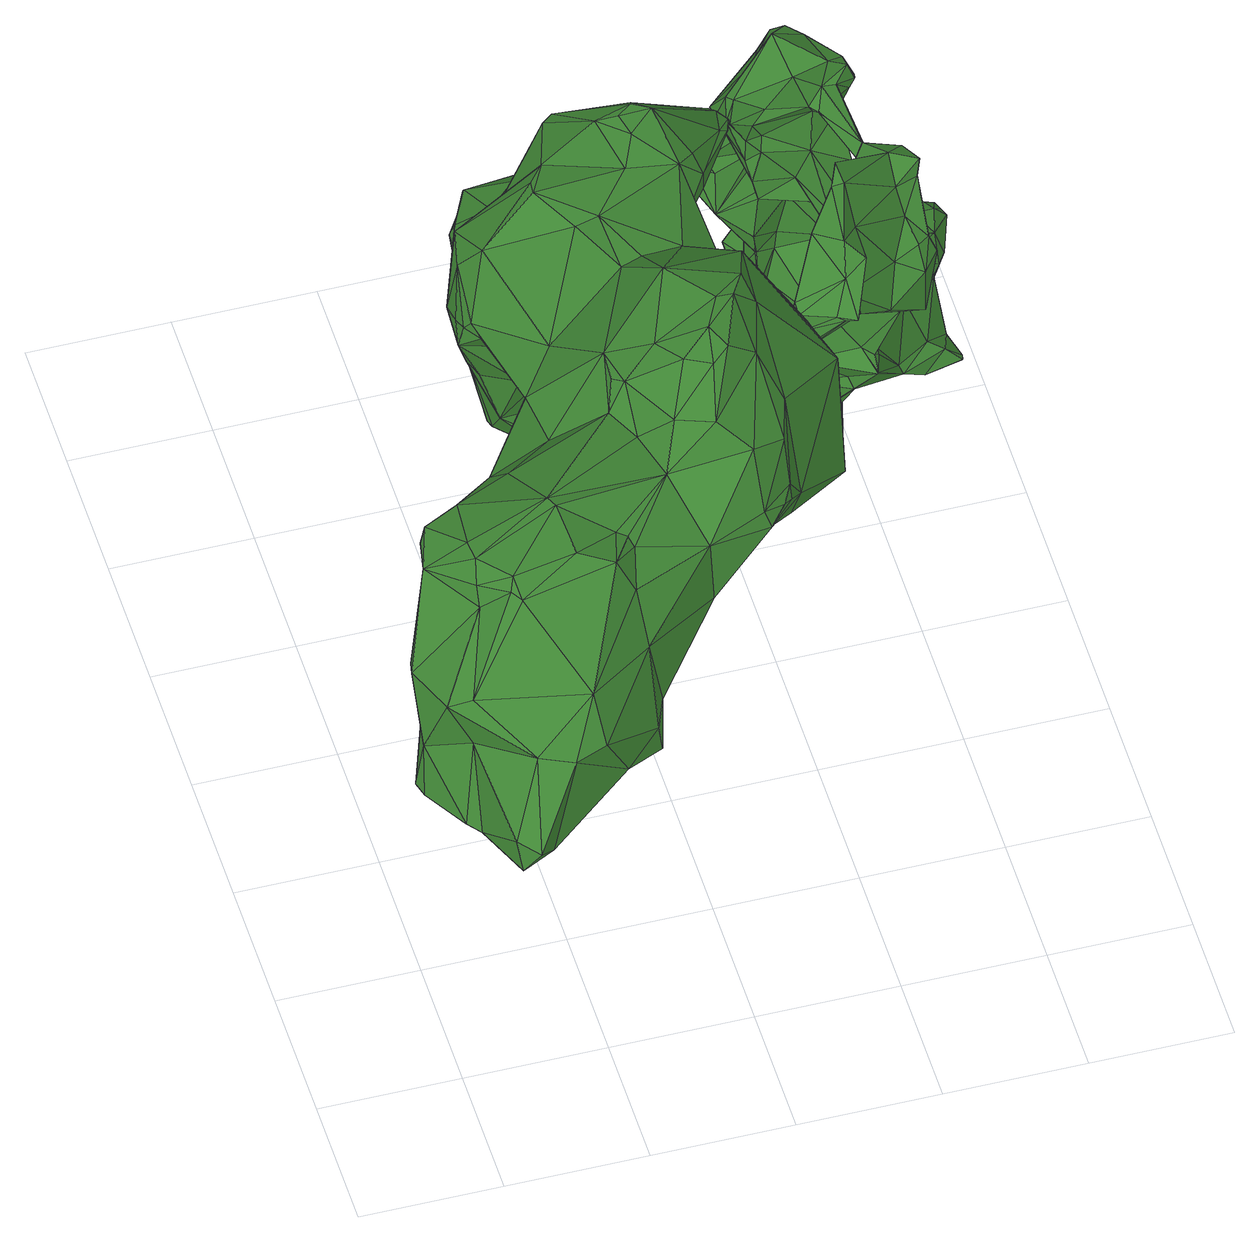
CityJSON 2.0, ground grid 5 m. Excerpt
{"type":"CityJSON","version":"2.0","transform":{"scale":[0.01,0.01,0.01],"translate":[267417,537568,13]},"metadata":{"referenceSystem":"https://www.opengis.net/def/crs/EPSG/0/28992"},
"CityObjects":{
"tree1":{"type":"SolitaryVegetationObject","attributes":{"gtid":80,"crown_width_m":19.41,"crown_median_z":26.27,"crown_r50_m":0.608,"crown_porosity":0.847,"trunk_H_m":13.14,"trunk_DBH_m":1.58,"trunk_radius_m":0.792,"trunk_base_height_m":13.13,"original_gtid":"85"},"geometry":[{"type":"Solid","lod":"3","boundaries":[[[[0,1,2]],[[3,4,5]],[[6,7,8]],[[9,10,11]],[[12,13,14]],[[14,13,15]],[[16,17,18]],[[19,20,21]],[[22,23,24]],[[25,24,23]],[[1,26,27]],[[28,29,30]],[[31,32,33]],[[31,34,32]],[[35,36,37]],[[38,16,39]],[[40,41,42]],[[43,44,45]],[[10,46,47]],[[10,48,46]],[[49,50,51]],[[52,53,41]],[[47,54,55]],[[46,54,47]],[[56,57,58]],[[59,60,61]],[[62,63,33]],[[64,65,66]],[[67,66,65]],[[68,69,70]],[[27,71,1]],[[28,72,29]],[[51,73,49]],[[34,74,75]],[[5,76,77]],[[78,76,5]],[[79,80,81]],[[79,82,80]],[[83,25,84]],[[85,84,25]],[[86,7,87]],[[36,88,89]],[[8,7,90]],[[40,91,50]],[[41,53,42]],[[53,92,42]],[[93,88,94]],[[95,88,93]],[[96,97,98]],[[99,100,101]],[[93,102,95]],[[83,103,86]],[[75,104,105]],[[85,106,107]],[[42,108,109]],[[110,108,42]],[[111,104,112]],[[113,19,57]],[[25,86,114]],[[83,86,25]],[[115,103,116]],[[117,16,18]],[[116,98,72]],[[118,119,120]],[[121,50,122]],[[26,1,123]],[[54,46,48]],[[77,18,17]],[[51,50,91]],[[51,91,109]],[[124,125,126]],[[20,19,127]],[[17,3,77]],[[53,52,120]],[[48,71,54]],[[35,128,22]],[[129,130,131]],[[117,18,77]],[[85,107,84]],[[132,108,110]],[[41,133,134]],[[13,135,15]],[[85,25,100]],[[20,136,137]],[[89,39,36]],[[138,139,131]],[[89,38,39]],[[140,69,141]],[[93,94,126]],[[86,90,7]],[[142,73,109]],[[54,27,55]],[[26,55,27]],[[1,143,2]],[[144,145,146]],[[109,73,51]],[[147,148,149]],[[150,67,151]],[[121,134,133]],[[52,134,152]],[[41,134,52]],[[26,144,55]],[[103,83,116]],[[42,92,110]],[[40,50,121]],[[11,153,127]],[[121,154,134]],[[112,45,155]],[[156,12,157]],[[158,159,115]],[[160,125,124]],[[123,144,26]],[[161,60,152]],[[149,3,17]],[[162,163,164]],[[121,122,165]],[[84,107,79]],[[106,139,107]],[[82,107,139]],[[3,149,148]],[[39,37,36]],[[83,96,116]],[[98,116,96]],[[9,71,48]],[[127,153,136]],[[100,106,85]],[[84,79,96]],[[84,96,83]],[[149,166,147]],[[124,167,168]],[[169,170,171]],[[169,171,172]],[[148,147,4]],[[148,4,3]],[[173,164,174]],[[175,176,111]],[[111,105,104]],[[36,35,88]],[[94,88,35]],[[38,171,16]],[[125,59,126]],[[126,59,93]],[[177,55,146]],[[32,173,174]],[[32,174,62]],[[151,15,150]],[[109,108,142]],[[132,142,108]],[[178,128,39]],[[82,79,107]],[[161,152,154]],[[6,8,151]],[[139,179,82]],[[146,180,177]],[[181,113,44]],[[156,182,183]],[[81,30,97]],[[184,185,160]],[[3,5,77]],[[154,61,161]],[[30,29,98]],[[165,70,169]],[[165,169,89]],[[132,186,166]],[[70,69,140]],[[104,75,74]],[[97,30,98]],[[9,181,143]],[[138,179,139]],[[81,97,79]],[[79,97,96]],[[22,24,185]],[[22,185,184]],[[48,10,9]],[[82,179,80]],[[28,116,72]],[[187,113,57]],[[55,144,146]],[[122,68,70]],[[23,101,100]],[[188,101,23]],[[189,147,186]],[[129,76,78]],[[72,98,29]],[[80,179,190]],[[20,127,136]],[[110,92,191]],[[187,155,113]],[[121,61,154]],[[90,159,8]],[[11,10,47]],[[19,11,127]],[[19,9,11]],[[192,130,175]],[[192,175,111]],[[178,188,22]],[[23,22,188]],[[113,181,19]],[[19,181,9]],[[113,155,44]],[[136,193,137]],[[42,109,91]],[[155,187,194]],[[155,194,112]],[[111,112,194]],[[68,50,141]],[[2,74,0]],[[195,180,146]],[[32,105,196]],[[176,196,105]],[[197,198,199]],[[112,104,74]],[[197,200,119]],[[152,134,154]],[[122,50,68]],[[170,70,140]],[[59,125,160]],[[126,167,124]],[[117,201,188]],[[11,47,153]],[[114,24,25]],[[137,193,180]],[[40,121,133]],[[202,135,13]],[[203,204,198]],[[129,205,175]],[[166,186,147]],[[129,175,206]],[[175,130,206]],[[119,200,92]],[[132,166,142]],[[200,199,207]],[[142,208,73]],[[16,171,17]],[[191,200,207]],[[209,189,132]],[[164,210,174]],[[106,131,139]],[[100,131,106]],[[138,190,179]],[[92,200,191]],[[129,131,100]],[[152,60,52]],[[189,211,64]],[[99,201,76]],[[38,169,172]],[[78,162,196]],[[212,58,213]],[[197,199,200]],[[119,53,120]],[[119,92,53]],[[38,172,171]],[[214,67,65]],[[215,63,145]],[[99,129,100]],[[189,186,132]],[[15,164,150]],[[54,71,27]],[[216,217,158]],[[35,22,218]],[[8,159,217]],[[203,219,185]],[[185,219,160]],[[160,124,184]],[[94,167,126]],[[64,147,189]],[[100,25,23]],[[138,131,130]],[[0,220,1]],[[158,217,159]],[[75,32,34]],[[32,75,105]],[[191,132,110]],[[178,39,16]],[[99,76,129]],[[99,101,188]],[[176,105,111]],[[117,188,178]],[[43,74,2]],[[63,62,210]],[[49,141,50]],[[178,16,117]],[[128,178,22]],[[210,62,174]],[[209,207,199]],[[184,218,22]],[[128,37,39]],[[35,37,128]],[[193,136,153]],[[221,193,153]],[[177,47,55]],[[49,140,141]],[[13,180,195]],[[13,137,180]],[[62,33,32]],[[63,215,33]],[[156,183,137]],[[12,156,137]],[[195,222,13]],[[28,157,116]],[[89,88,95]],[[191,207,132]],[[209,132,207]],[[205,176,175]],[[42,91,40]],[[2,143,43]],[[43,143,181]],[[219,198,197]],[[116,157,115]],[[196,205,78]],[[115,157,158]],[[4,147,223]],[[202,210,164]],[[184,168,218]],[[151,216,15]],[[14,15,216]],[[140,208,149]],[[170,140,149]],[[120,52,60]],[[89,95,165]],[[70,170,169]],[[160,219,59]],[[212,56,58]],[[203,198,219]],[[40,133,41]],[[61,60,161]],[[221,153,47]],[[199,211,209]],[[31,33,0]],[[204,65,198]],[[141,69,68]],[[13,12,137]],[[166,149,208]],[[6,203,185]],[[202,222,210]],[[155,45,44]],[[20,137,183]],[[149,17,171]],[[149,171,170]],[[99,188,201]],[[24,7,6]],[[209,211,189]],[[115,159,90]],[[115,90,103]],[[78,205,129]],[[38,89,169]],[[196,176,205]],[[70,165,122]],[[77,201,117]],[[76,201,77]],[[86,103,90]],[[57,21,213]],[[224,213,21]],[[81,224,30]],[[120,225,118]],[[20,224,21]],[[30,224,28]],[[28,224,183]],[[20,183,224]],[[216,151,217]],[[118,225,219]],[[219,197,118]],[[143,71,9]],[[130,129,206]],[[28,183,182]],[[57,19,21]],[[165,95,61]],[[86,87,114]],[[102,93,59]],[[168,167,94]],[[225,120,60]],[[225,60,59]],[[63,222,145]],[[57,56,187]],[[194,187,56]],[[185,24,6]],[[168,94,35]],[[213,58,57]],[[192,190,130]],[[219,225,59]],[[130,190,138]],[[65,199,198]],[[214,6,151]],[[74,45,112]],[[8,217,151]],[[15,202,164]],[[64,223,147]],[[66,223,64]],[[49,73,208]],[[34,31,74]],[[0,74,31]],[[145,222,146]],[[195,146,222]],[[33,215,220]],[[33,220,0]],[[15,135,202]],[[144,220,145]],[[7,24,87]],[[114,87,24]],[[214,65,204]],[[1,71,143]],[[5,4,223]],[[67,214,151]],[[180,221,177]],[[180,193,221]],[[177,221,47]],[[140,49,208]],[[124,168,184]],[[211,65,64]],[[63,210,222]],[[165,61,121]],[[102,61,95]],[[102,59,61]],[[199,65,211]],[[35,218,168]],[[43,45,74]],[[123,1,220]],[[196,162,173]],[[196,173,32]],[[173,162,164]],[[118,197,119]],[[166,208,142]],[[156,157,182]],[[28,182,157]],[[14,157,12]],[[158,157,216]],[[14,216,157]],[[203,214,204]],[[6,214,203]],[[224,81,212]],[[43,181,44]],[[164,163,150]],[[67,150,163]],[[190,192,212]],[[123,220,144]],[[162,66,163]],[[80,212,81]],[[80,190,212]],[[194,56,212]],[[194,212,111]],[[111,212,192]],[[213,224,212]],[[78,223,66]],[[78,5,223]],[[162,78,66]],[[202,13,222]],[[215,145,220]],[[66,67,163]],[[226,227,228]],[[226,228,229]],[[229,228,230]],[[229,230,231]],[[228,227,232]],[[228,232,230]],[[230,232,233]],[[230,233,231]],[[232,227,234]],[[232,234,233]],[[233,234,235]],[[233,235,231]],[[234,227,236]],[[234,236,235]],[[235,236,237]],[[235,237,231]],[[236,227,238]],[[236,238,237]],[[237,238,239]],[[237,239,231]],[[238,227,240]],[[238,240,239]],[[239,240,241]],[[239,241,231]],[[240,227,242]],[[240,242,241]],[[241,242,243]],[[241,243,231]],[[242,227,244]],[[242,244,243]],[[243,244,245]],[[243,245,231]],[[244,227,246]],[[244,246,245]],[[245,246,247]],[[245,247,231]],[[246,227,248]],[[246,248,247]],[[247,248,249]],[[247,249,231]],[[248,227,250]],[[248,250,249]],[[249,250,251]],[[249,251,231]],[[250,227,252]],[[250,252,251]],[[251,252,253]],[[251,253,231]],[[252,227,254]],[[252,254,253]],[[253,254,255]],[[253,255,231]],[[254,227,256]],[[254,256,255]],[[255,256,257]],[[255,257,231]],[[256,227,258]],[[256,258,257]],[[257,258,259]],[[257,259,231]],[[258,227,260]],[[258,260,259]],[[259,260,261]],[[259,261,231]],[[260,227,262]],[[260,262,261]],[[261,262,263]],[[261,263,231]],[[262,227,264]],[[262,264,263]],[[263,264,265]],[[263,265,231]],[[264,227,266]],[[264,266,265]],[[265,266,267]],[[265,267,231]],[[266,227,268]],[[266,268,267]],[[267,268,269]],[[267,269,231]],[[268,227,270]],[[268,270,269]],[[269,270,271]],[[269,271,231]],[[270,227,272]],[[270,272,271]],[[271,272,273]],[[271,273,231]],[[272,227,274]],[[272,274,273]],[[273,274,275]],[[273,275,231]],[[274,227,226]],[[274,226,275]],[[275,226,229]],[[275,229,231]]]]}]},
"tree2":{"type":"SolitaryVegetationObject","attributes":{"gtid":139,"crown_width_m":11.06,"crown_median_z":24.13,"crown_r50_m":0.47,"crown_porosity":0.875,"trunk_H_m":10.99,"trunk_DBH_m":0.753,"trunk_radius_m":0.377,"trunk_base_height_m":13.14,"original_gtid":"155"},"geometry":[{"type":"Solid","lod":"3","boundaries":[[[[276,277,278]],[[279,280,281]],[[282,283,284]],[[285,286,287]],[[288,289,290]],[[291,292,293]],[[294,295,296]],[[288,290,297]],[[288,297,298]],[[299,300,301]],[[302,303,304]],[[305,306,307]],[[308,309,310]],[[311,312,313]],[[314,315,316]],[[317,282,315]],[[318,319,320]],[[321,322,323]],[[324,325,326]],[[281,280,327]],[[328,329,330]],[[331,293,332]],[[332,333,331]],[[334,335,322]],[[336,337,308]],[[338,339,340]],[[341,342,343]],[[344,345,334]],[[346,347,348]],[[318,349,350]],[[351,347,352]],[[353,354,355]],[[356,355,354]],[[357,354,353]],[[358,341,343]],[[343,359,360]],[[348,347,351]],[[348,361,346]],[[356,354,357]],[[362,363,364]],[[365,366,367]],[[368,369,289]],[[290,289,370]],[[348,371,361]],[[372,373,374]],[[375,352,376]],[[375,376,377]],[[378,379,342]],[[378,342,380]],[[381,353,355]],[[371,348,377]],[[382,383,384]],[[364,385,282]],[[386,387,388]],[[332,293,389]],[[284,315,282]],[[390,391,392]],[[393,394,395]],[[314,316,391]],[[396,397,398]],[[336,399,337]],[[358,400,401]],[[343,402,403]],[[404,405,361]],[[406,361,405]],[[406,346,361]],[[306,407,408]],[[395,312,349]],[[316,315,284]],[[409,410,411]],[[412,295,413]],[[343,403,359]],[[293,343,342]],[[344,322,414]],[[334,322,344]],[[330,415,416]],[[417,319,318]],[[367,418,419]],[[420,421,422]],[[423,424,425]],[[407,426,427]],[[419,428,365]],[[429,409,411]],[[430,409,429]],[[345,431,334]],[[429,411,299]],[[301,429,299]],[[432,399,357]],[[358,433,400]],[[403,400,433]],[[327,280,434]],[[435,291,293]],[[368,289,298]],[[369,370,289]],[[436,437,438]],[[439,440,441]],[[442,410,313]],[[442,313,443]],[[444,413,445]],[[444,391,413]],[[446,327,447]],[[448,449,450]],[[370,369,327]],[[370,327,434]],[[439,379,451]],[[452,387,453]],[[414,333,344]],[[415,454,293]],[[311,313,410]],[[346,406,347]],[[309,455,286]],[[427,456,457]],[[277,458,459]],[[379,439,441]],[[366,325,367]],[[460,419,418]],[[428,419,460]],[[433,358,360]],[[285,461,462]],[[358,380,341]],[[309,286,310]],[[325,324,367]],[[380,451,378]],[[463,320,319]],[[299,464,300]],[[385,383,282]],[[465,466,467]],[[465,467,416]],[[302,468,469]],[[470,471,329]],[[374,373,472]],[[420,422,473]],[[288,298,289]],[[474,475,469]],[[476,477,478]],[[287,455,479]],[[480,481,482]],[[472,483,436]],[[433,360,359]],[[433,359,403]],[[358,343,360]],[[484,427,457]],[[448,300,464]],[[448,464,485]],[[344,332,345]],[[460,450,428]],[[301,450,460]],[[485,464,476]],[[306,408,372]],[[457,456,483]],[[341,380,342]],[[479,279,423]],[[399,486,337]],[[449,481,428]],[[304,469,336]],[[467,439,328]],[[357,399,356]],[[280,279,434]],[[466,465,487]],[[462,461,405]],[[296,488,489]],[[279,489,488]],[[381,490,353]],[[300,450,301]],[[491,308,310]],[[478,492,493]],[[449,448,493]],[[363,436,494]],[[476,493,485]],[[478,493,476]],[[336,469,475]],[[495,297,370]],[[290,370,297]],[[458,396,398]],[[349,318,496]],[[283,497,284]],[[498,447,369]],[[480,366,365]],[[487,323,319]],[[321,323,487]],[[364,317,362]],[[499,326,500]],[[364,282,317]],[[318,350,417]],[[501,502,503]],[[501,503,377]],[[504,476,464]],[[368,298,505]],[[494,436,438]],[[469,468,474]],[[487,465,321]],[[302,469,303]],[[506,507,345]],[[508,277,462]],[[469,304,303]],[[498,490,509]],[[510,511,512]],[[393,512,511]],[[472,436,363]],[[504,477,476]],[[371,377,513]],[[291,435,514]],[[472,373,483]],[[386,388,515]],[[516,383,513]],[[282,383,516]],[[417,517,466]],[[417,515,517]],[[318,320,496]],[[401,400,518]],[[449,493,492]],[[351,352,375]],[[379,388,435]],[[291,425,424]],[[409,311,410]],[[279,281,424]],[[292,424,281]],[[519,506,520]],[[340,521,495]],[[401,471,470]],[[401,518,471]],[[432,353,522]],[[277,508,443]],[[523,324,326]],[[428,450,449]],[[455,309,479]],[[363,524,364]],[[523,510,418]],[[503,525,497]],[[284,526,316]],[[391,316,526]],[[277,500,458]],[[443,500,277]],[[527,431,528]],[[345,528,431]],[[333,332,344]],[[529,530,502]],[[501,529,502]],[[498,369,368]],[[441,388,379]],[[515,388,441]],[[434,279,488]],[[506,345,389]],[[345,332,389]],[[445,294,444]],[[395,350,430]],[[395,430,393]],[[403,518,400]],[[320,453,496]],[[414,321,333]],[[366,531,325]],[[294,532,533]],[[417,350,515]],[[515,350,386]],[[386,350,395]],[[415,330,534]],[[535,287,479]],[[465,333,321]],[[536,287,537]],[[536,537,538]],[[395,349,386]],[[340,495,488]],[[340,488,296]],[[539,285,540]],[[432,541,486]],[[414,322,321]],[[331,416,415]],[[483,484,457]],[[542,543,477]],[[374,472,307]],[[432,486,399]],[[452,453,463]],[[463,453,320]],[[506,389,293]],[[543,544,477]],[[368,522,498]],[[423,535,479]],[[348,351,377]],[[370,488,495]],[[370,434,488]],[[327,369,447]],[[419,365,367]],[[413,391,525]],[[508,405,504]],[[504,405,542]],[[477,504,542]],[[516,513,377]],[[545,539,540]],[[291,424,292]],[[347,406,546]],[[337,547,548]],[[337,486,547]],[[490,498,522]],[[281,520,292]],[[509,520,281]],[[443,313,395]],[[405,461,406]],[[285,406,461]],[[549,475,473]],[[545,550,548]],[[357,353,432]],[[549,422,490]],[[411,442,299]],[[464,299,442]],[[551,532,294]],[[549,490,381]],[[549,473,422]],[[529,541,338]],[[386,349,387]],[[496,387,349]],[[496,453,387]],[[480,426,407]],[[306,552,407]],[[553,407,552]],[[385,384,383]],[[463,323,322]],[[417,487,319]],[[466,487,417]],[[537,554,325]],[[368,505,522]],[[538,537,407]],[[538,532,555]],[[293,292,506]],[[390,314,391]],[[367,324,418]],[[523,418,324]],[[326,499,523]],[[543,542,524]],[[543,524,494]],[[363,494,524]],[[410,442,411]],[[443,508,442]],[[464,442,504]],[[300,448,450]],[[373,372,484]],[[504,442,508]],[[340,412,338]],[[429,301,556]],[[429,556,430]],[[449,438,481]],[[482,481,438]],[[431,527,557]],[[431,557,334]],[[399,336,549]],[[517,440,466]],[[467,466,440]],[[439,467,440]],[[529,352,541]],[[352,546,541]],[[308,548,550]],[[490,522,353]],[[347,546,352]],[[463,319,323]],[[478,544,492]],[[558,501,376]],[[546,547,541]],[[546,548,547]],[[555,536,538]],[[462,559,310]],[[527,473,475]],[[475,474,527]],[[304,560,302]],[[561,396,458]],[[407,427,408]],[[416,331,465]],[[333,465,331]],[[311,409,312]],[[562,420,563]],[[553,390,392]],[[535,561,554]],[[351,375,377]],[[564,388,387]],[[364,524,565]],[[542,405,404]],[[565,524,566]],[[362,567,363]],[[305,363,567]],[[489,279,309]],[[293,342,379]],[[420,473,563]],[[384,385,566]],[[287,286,455]],[[459,560,277]],[[468,527,474]],[[325,554,326]],[[566,568,384]],[[361,568,566]],[[446,447,509]],[[385,565,566]],[[388,397,396]],[[564,387,397]],[[564,397,388]],[[523,511,510]],[[423,279,424]],[[463,569,452]],[[468,398,397]],[[387,452,397]],[[331,415,293]],[[477,544,478]],[[293,379,435]],[[306,372,570]],[[506,519,562]],[[307,570,374]],[[374,570,372]],[[483,373,484]],[[484,372,427]],[[372,408,427]],[[350,312,430]],[[391,444,392]],[[437,436,483]],[[307,306,570]],[[362,317,314]],[[380,358,401]],[[470,451,401]],[[380,401,451]],[[314,317,315]],[[452,569,397]],[[396,571,388]],[[470,328,451]],[[558,376,529]],[[352,529,376]],[[377,376,501]],[[555,532,551]],[[535,423,571]],[[437,482,438]],[[397,569,557]],[[397,557,468]],[[425,571,423]],[[494,438,492]],[[543,494,492]],[[449,492,438]],[[567,552,305]],[[521,522,505]],[[456,426,480]],[[479,309,279]],[[296,489,545]],[[296,545,540]],[[276,559,277]],[[505,298,297]],[[500,326,554]],[[301,460,572]],[[512,572,510]],[[500,554,561]],[[513,382,371]],[[382,384,568]],[[499,394,511]],[[500,394,499]],[[371,382,568]],[[361,371,568]],[[566,524,404]],[[556,572,512]],[[301,572,556]],[[399,549,381]],[[399,381,356]],[[549,336,475]],[[356,381,355]],[[413,502,530]],[[546,539,545]],[[413,295,445]],[[545,548,546]],[[413,530,412]],[[338,412,530]],[[305,307,472]],[[459,302,560]],[[305,472,363]],[[462,277,559]],[[427,426,456]],[[539,406,285]],[[345,507,528]],[[557,335,334]],[[535,571,561]],[[396,561,571]],[[480,407,366]],[[558,529,501]],[[329,471,534]],[[338,530,529]],[[497,526,284]],[[391,526,497]],[[505,297,521]],[[521,297,495]],[[428,481,365]],[[480,365,481]],[[405,508,462]],[[485,493,448]],[[406,539,546]],[[296,295,340]],[[412,340,295]],[[538,407,533]],[[553,533,407]],[[392,533,553]],[[557,527,468]],[[338,541,339]],[[395,313,312]],[[409,430,312]],[[308,337,548]],[[533,532,538]],[[350,349,312]],[[294,533,392]],[[444,294,392]],[[534,454,415]],[[535,554,287]],[[537,287,554]],[[497,525,391]],[[551,540,555]],[[551,296,540]],[[507,573,528]],[[506,573,507]],[[562,573,506]],[[292,520,506]],[[569,463,322]],[[569,322,335]],[[557,569,335]],[[310,559,491]],[[491,559,276]],[[398,459,458]],[[302,459,468]],[[398,468,459]],[[285,462,310]],[[327,446,281]],[[305,552,306]],[[562,563,573]],[[528,573,563]],[[502,525,503]],[[537,325,531]],[[537,531,407]],[[413,525,502]],[[435,388,514]],[[285,287,536]],[[285,536,540]],[[555,540,536]],[[571,514,388]],[[366,407,531]],[[470,329,328]],[[483,456,437]],[[379,378,451]],[[560,304,278]],[[491,276,278]],[[534,402,343]],[[527,563,473]],[[528,563,527]],[[567,390,553]],[[362,390,567]],[[482,437,456]],[[480,482,456]],[[362,314,390]],[[343,454,534]],[[293,454,343]],[[541,547,486]],[[490,574,509]],[[545,489,550]],[[550,309,308]],[[550,489,309]],[[509,447,498]],[[519,421,420]],[[562,519,420]],[[294,445,295]],[[519,520,574]],[[509,574,520]],[[519,574,421]],[[421,574,422]],[[422,574,490]],[[503,497,516]],[[503,516,377]],[[497,283,516]],[[516,283,282]],[[364,565,385]],[[556,512,393]],[[556,393,430]],[[416,328,330]],[[467,328,416]],[[404,361,566]],[[451,328,439]],[[534,330,329]],[[513,383,382]],[[517,515,440]],[[441,440,515]],[[418,572,460]],[[443,395,394]],[[418,510,572]],[[499,511,523]],[[393,511,394]],[[443,394,500]],[[500,561,458]],[[560,278,277]],[[541,432,339]],[[521,340,339]],[[522,521,339]],[[522,339,432]],[[567,553,552]],[[551,294,575]],[[509,281,446]],[[296,575,294]],[[551,575,296]],[[403,402,518]],[[471,518,402]],[[471,402,534]],[[524,576,404]],[[404,576,542]],[[524,542,576]],[[291,514,425]],[[571,425,514]],[[543,492,544]],[[285,310,286]],[[336,278,304]],[[336,308,278]],[[308,491,278]],[[577,578,579]],[[577,579,580]],[[580,579,581]],[[580,581,582]],[[579,578,583]],[[579,583,581]],[[581,583,584]],[[581,584,582]],[[583,578,585]],[[583,585,584]],[[584,585,586]],[[584,586,582]],[[585,578,587]],[[585,587,586]],[[586,587,588]],[[586,588,582]],[[587,578,589]],[[587,589,588]],[[588,589,590]],[[588,590,582]],[[589,578,591]],[[589,591,590]],[[590,591,592]],[[590,592,582]],[[591,578,593]],[[591,593,592]],[[592,593,594]],[[592,594,582]],[[593,578,595]],[[593,595,594]],[[594,595,596]],[[594,596,582]],[[595,578,597]],[[595,597,596]],[[596,597,598]],[[596,598,582]],[[597,578,599]],[[597,599,598]],[[598,599,600]],[[598,600,582]],[[599,578,601]],[[599,601,600]],[[600,601,602]],[[600,602,582]],[[601,578,603]],[[601,603,602]],[[602,603,604]],[[602,604,582]],[[603,578,605]],[[603,605,604]],[[604,605,606]],[[604,606,582]],[[605,578,607]],[[605,607,606]],[[606,607,608]],[[606,608,582]],[[607,578,609]],[[607,609,608]],[[608,609,610]],[[608,610,582]],[[609,578,611]],[[609,611,610]],[[610,611,612]],[[610,612,582]],[[611,578,613]],[[611,613,612]],[[612,613,614]],[[612,614,582]],[[613,578,615]],[[613,615,614]],[[614,615,616]],[[614,616,582]],[[615,578,617]],[[615,617,616]],[[616,617,618]],[[616,618,582]],[[617,578,619]],[[617,619,618]],[[618,619,620]],[[618,620,582]],[[619,578,621]],[[619,621,620]],[[620,621,622]],[[620,622,582]],[[621,578,623]],[[621,623,622]],[[622,623,624]],[[622,624,582]],[[623,578,625]],[[623,625,624]],[[624,625,626]],[[624,626,582]],[[625,578,577]],[[625,577,626]],[[626,577,580]],[[626,580,582]]]]}]}
},
"vertices":[
[39,762,1223],[26,560,1037],[21,687,1260],[620,2241,1431],[585,2041,1349],[603,2011,1397],[1165,1750,1599],[1466,1529,1594],[1235,1374,1395],[322,231,1235],[279,22,994],[444,189,1219],[920,779,1252],[723,809,1223],[1060,1029,1363],[846,1192,1395],[943,2364,1695],[653,2390,1430],[885,2290,1703],[536,307,1405],[777,488,1370],[762,587,1549],[1369,2205,1741],[1270,1816,1780],[1392,1778,1705],[1414,1609,1931],[24,540,819],[121,384,814],[1280,776,1501],[1338,830,1538],[1258,788,1570],[193,965,1192],[360,1174,1450],[200,1006,1122],[150,1035,1490],[1341,2436,1780],[1281,2477,1773],[1227,2440,1769],[1017,2606,1624],[1153,2462,1745],[1079,2750,588],[1234,2758,591],[1174,2332,421],[251,677,1522],[341,611,1639],[251,714,1591],[227,62,891],[354,145,867],[207,79,1021],[741,2765,991],[935,2793,612],[826,2666,652],[1370,2461,764],[1218,2327,432],[162,332,813],[291,387,738],[741,756,1659],[705,622,1665],[777,737,1647],[1363,2445,1305],[1406,2630,906],[1226,2674,1150],[378,1116,1047],[206,1084,895],[735,2059,1194],[940,2002,1268],[790,1644,1340],[905,1598,1244],[940,2899,957],[821,2880,1062],[823,2878,1068],[165,450,1127],[1374,863,1520],[754,2574,696],[124,909,1503],[171,1055,1542],[788,1723,1536],[687,2174,1557],[664,1577,1472],[1336,1163,1929],[1134,937,1888],[1243,869,1793],[1236,1147,2011],[1653,1299,1661],[1393,1365,1949],[1363,1437,2018],[1631,1516,1583],[1616,1553,1580],[1346,2706,1520],[1057,2643,1617],[1532,1174,1278],[915,2482,544],[1190,2285,428],[1590,2632,1495],[1595,2554,1563],[1347,2705,1437],[1405,1060,1789],[1364,925,1750],[1372,879,1576],[1067,1838,1716],[1132,1566,1978],[1137,1838,1748],[1403,2666,1388],[1633,1137,1285],[261,862,1643],[287,1076,1591],[1251,1345,2037],[1311,1347,2030],[776,2369,464],[769,2404,454],[931,2165,495],[543,891,1744],[267,777,1652],[372,581,1623],[1621,1555,1587],[1434,1081,1204],[1423,930,1462],[879,2239,1714],[1244,2322,921],[1154,2225,740],[1363,2445,768],[1187,2817,906],[959,2897,959],[10,598,816],[1602,2437,1590],[1598,2440,1573],[1624,2497,1567],[557,219,1240],[1248,2356,1765],[886,1413,1798],[908,1241,1835],[1029,1302,1918],[748,2173,717],[1230,2764,595],[1315,2741,819],[530,1074,1187],[777,374,1096],[830,510,1077],[1091,1171,1962],[1194,1234,2024],[751,2732,1073],[786,2824,1013],[715,2486,721],[80,466,1307],[159,730,741],[181,1051,864],[448,687,774],[573,2065,1242],[584,2135,1286],[614,2344,1121],[880,1560,1280],[1170,1388,1345],[1416,2664,879],[653,298,1012],[1360,2728,868],[357,646,1676],[1047,749,1273],[1060,839,1275],[1233,1140,1073],[1237,1199,1088],[1457,2226,1572],[1400,2688,886],[657,1506,1370],[829,1590,1297],[712,1386,1327],[1052,2802,1183],[650,2232,962],[1621,2499,1574],[1569,2422,1615],[950,2737,1220],[856,2673,1180],[770,2413,1397],[931,2411,1356],[652,1388,1365],[483,1141,1045],[848,1223,1717],[484,1150,1608],[624,408,953],[1195,2244,1730],[1173,1103,1988],[745,526,963],[160,435,1350],[1072,750,1284],[1061,701,1299],[1456,2218,1651],[1346,2070,1591],[672,2153,973],[582,670,1698],[1059,2085,1707],[785,2062,1004],[1015,1023,1845],[987,2154,525],[914,1112,1698],[797,392,970],[559,846,1750],[572,790,898],[441,1225,1523],[1094,2263,1014],[1115,2196,1266],[923,2110,975],[1097,2186,725],[976,2074,1692],[507,1138,1020],[1202,2106,1545],[945,2004,1274],[682,1360,1487],[877,1293,1800],[1068,2180,730],[738,2516,962],[875,2084,975],[500,1143,1017],[861,2061,1072],[964,930,1692],[789,703,1629],[988,1728,1448],[145,1019,902],[1181,1196,1159],[1214,1205,1110],[1429,2261,1715],[1274,2270,1309],[115,882,911],[664,379,946],[470,1009,999],[633,1997,1326],[1052,717,1539],[1248,2452,1090],[954,1526,12],[875,1525,13],[951,1546,12],[962,1535,1326],[959,1555,1326],[883,1534,1326],[943,1565,12],[951,1574,1326],[931,1581,12],[939,1591,1326],[914,1594,12],[922,1603,1326],[895,1602,12],[903,1611,1326],[874,1604,12],[882,1613,1326],[854,1601,13],[862,1610,1326],[835,1593,13],[843,1603,1326],[819,1581,13],[827,1590,1326],[806,1564,13],[814,1573,1327],[798,1545,13],[806,1554,1327],[796,1524,13],[804,1534,1327],[799,1504,14],[807,1513,1327],[807,1485,14],[815,1494,1327],[819,1469,14],[827,1478,1327],[836,1456,14],[844,1465,1327],[855,1448,14],[863,1458,1327],[876,1446,13],[884,1455,1327],[896,1449,13],[904,1458,1327],[915,1457,13],[923,1466,1327],[931,1469,13],[939,1479,1327],[944,1486,13],[952,1495,1326],[952,1505,13],[960,1514,1326],
[2103,2339,1131],[2033,2461,1289],[2223,2302,1178],[1846,2068,959],[1694,1963,928],[1710,1949,945],[1810,2866,572],[1810,2862,569],[1758,2851,559],[2002,2486,1021],[2014,2291,1114],[1951,2448,1120],[1714,2019,473],[1715,1981,563],[1710,2019,476],[1803,1949,1221],[1805,1956,1144],[1855,1729,1365],[1731,2518,698],[1887,2305,699],[1888,2304,704],[1743,2034,513],[1754,2016,518],[1960,2779,1589],[1910,2837,1588],[1851,2782,1624],[2245,2218,1247],[2271,2231,1221],[2266,2289,1193],[1611,2885,952],[1558,2855,948],[1575,2929,938],[2202,2278,978],[2015,2167,1030],[2125,2322,1030],[2050,2485,1660],[1973,2439,1700],[2029,2480,1625],[1687,2804,632],[1756,2854,563],[1692,2779,616],[1781,2863,586],[2111,2135,1683],[2144,2037,1713],[2138,2064,1672],[2059,1914,1587],[2126,1866,1518],[2129,2014,1656],[1689,2535,1311],[1706,2511,1230],[1740,2520,1352],[1709,1952,842],[1773,1620,1676],[1723,1547,1579],[1783,1508,1588],[1784,1657,1556],[1953,1710,1372],[1993,1807,1495],[2151,1852,1455],[2135,1873,1465],[2239,2248,971],[2212,2250,721],[1999,2349,692],[1971,2163,751],[1881,2270,679],[1528,1604,1394],[1633,1595,1412],[1635,1591,1409],[2093,1785,1439],[2092,1782,1259],[2172,2681,803],[2176,2636,784],[2167,2676,779],[1994,2187,1674],[1991,2186,1678],[2142,2632,774],[2061,2451,735],[2147,1979,714],[2286,2024,697],[2288,2024,701],[2293,2045,698],[2275,2072,681],[1498,1601,1368],[1487,1565,1339],[1470,1593,1319],[2146,2693,801],[1805,2858,737],[1821,2816,888],[1835,2876,737],[1648,2716,1313],[1741,2618,1193],[1657,2673,1321],[1795,1985,576],[1707,1962,626],[1684,2001,644],[2061,2810,709],[1522,2927,969],[1545,2960,950],[1546,2961,946],[2055,2621,794],[1990,2635,785],[2043,2736,720],[1610,1596,1497],[1699,1856,1522],[1537,1596,1426],[2230,2032,761],[2055,2833,706],[2043,2875,707],[2047,2878,709],[2024,2877,725],[1991,2092,1622],[2036,2062,1589],[1891,1991,1428],[1933,1720,1358],[1732,2690,667],[1689,2682,619],[1717,2657,664],[1872,2414,1647],[1901,2473,1557],[1900,2390,1638],[2019,2117,1273],[2028,2023,1327],[2058,2110,1277],[2263,2135,714],[1507,1567,1391],[1536,1591,1428],[1610,1581,1422],[1494,1543,1361],[2006,2710,812],[2054,2641,1048],[2116,2590,862],[1613,2624,978],[1555,2855,952],[2026,2491,1727],[2053,2502,1660],[2034,2581,1670],[1901,2303,691],[1740,2517,610],[2084,1835,1520],[1801,1566,1587],[1852,1653,1718],[2050,2084,1719],[1634,2567,1488],[1639,2727,1338],[1966,1907,972],[1961,1888,969],[2052,1966,804],[1872,2156,1148],[1804,1960,1145],[1807,1972,1198],[1660,2800,978],[1601,2850,975],[1634,2768,1346],[1983,2571,1674],[1924,2441,1704],[2115,1860,1268],[2128,2184,743],[1468,1592,1324],[1649,2023,867],[1749,1903,1387],[1799,2937,1070],[1797,2936,1075],[1894,2958,1119],[1705,1793,1736],[1808,1915,1805],[1748,1899,1652],[1992,2645,1526],[1990,2486,1522],[1718,2545,657],[1732,2511,626],[1868,1934,839],[1883,1911,797],[1893,2949,1455],[1844,2939,1379],[1792,2808,1467],[1602,1637,1590],[2071,2043,1598],[2105,2089,1645],[1749,1651,1542],[1989,2247,1113],[1644,2863,987],[1631,2891,984],[1966,2299,1284],[2178,2235,1227],[1660,2668,1493],[2020,2524,1075],[2023,2509,1090],[2130,2017,1653],[2062,2823,1381],[1856,1798,1717],[1851,1912,1812],[1790,1702,1769],[2213,2099,1265],[2287,2212,1209],[1605,1598,1570],[1609,1590,1498],[1663,2915,984],[2098,2058,1012],[2238,2071,1188],[2211,2109,1024],[2080,2880,1319],[2031,2885,1120],[1980,3003,1116],[1910,2192,1136],[1771,2715,1145],[1871,2782,1284],[1816,2861,1094],[1660,2914,987],[1524,2929,970],[2076,2906,1357],[2178,2228,720],[2046,1978,1665],[1803,2126,727],[1978,2151,832],[2064,1948,777],[2160,2313,1029],[1947,3000,1123],[2009,2908,1316],[1825,2926,1068],[1798,2140,657],[2110,2136,1677],[1778,2729,625],[1887,1913,794],[1745,2534,1420],[1899,2483,1353],[1813,2607,688],[1801,2598,661],[1789,2670,652],[2080,2766,1290],[1817,2056,605],[2011,1803,1251],[2052,1812,1241],[2035,2574,1299],[1939,1816,954],[1629,2503,1540],[1708,2514,1498],[1757,2538,1539],[2023,2824,709],[1857,1955,1336],[1857,1990,1660],[1943,2810,716],[1837,1972,1854],[1570,1574,1421],[1944,1876,984],[1906,1903,1001],[1828,2134,641],[1928,2075,727],[1689,2527,1417],[1835,2811,885],[1759,2651,636],[1743,2757,613],[2203,2007,1210],[2078,1835,1240],[2033,2425,710],[1986,2398,717],[1723,2525,1157],[1729,2535,853],[1725,2539,852],[1748,1534,1568],[1884,2228,1252],[1834,2538,1097],[1725,2507,1143],[1710,2508,961],[2002,2489,898],[1967,2498,903],[2056,2346,679],[1954,2773,1087],[1950,2922,1098],[1977,3001,1113],[2009,2323,755],[2063,2449,739],[2169,2266,724],[2168,2268,729],[2176,2056,787],[2094,2199,772],[1796,2559,827],[1661,2800,972],[1724,2661,927],[1853,2507,1210],[1801,2555,912],[1877,2622,1572],[2064,1967,1316],[1973,2621,797],[2064,2375,1104],[2227,2293,1206],[1900,2252,1294],[1924,1905,994],[2087,2006,1205],[1926,1969,1416],[1998,2865,749],[2027,2809,769],[1797,2792,891],[2057,2834,711],[2101,1904,1496],[1555,2945,938],[1931,2007,1310],[1677,2629,1513],[1947,2054,1151],[1942,1818,957],[1762,2541,700],[1936,2593,961],[1963,2326,14],[1925,2325,14],[1961,2335,14],[1951,2309,1114],[1949,2319,1114],[1913,2308,1113],[1957,2344,15],[1945,2328,1114],[1951,2352,15],[1939,2335,1114],[1943,2358,15],[1931,2341,1114],[1934,2362,15],[1922,2345,1114],[1924,2363,14],[1912,2346,1114],[1915,2361,14],[1903,2344,1114],[1906,2357,14],[1894,2341,1114],[1898,2351,14],[1886,2334,1113],[1892,2343,14],[1880,2327,1113],[1889,2334,14],[1877,2318,1113],[1887,2324,14],[1875,2308,1113],[1889,2315,13],[1877,2298,1113],[1893,2306,13],[1881,2289,1113],[1899,2298,13],[1887,2281,1113],[1907,2292,13],[1895,2275,1113],[1916,2289,13],[1904,2272,1113],[1926,2287,13],[1914,2271,1113],[1935,2289,13],[1923,2272,1113],[1944,2293,14],[1932,2276,1113],[1952,2299,14],[1940,2282,1113],[1958,2307,14],[1946,2290,1113],[1961,2316,14],[1950,2299,1114]
]}
